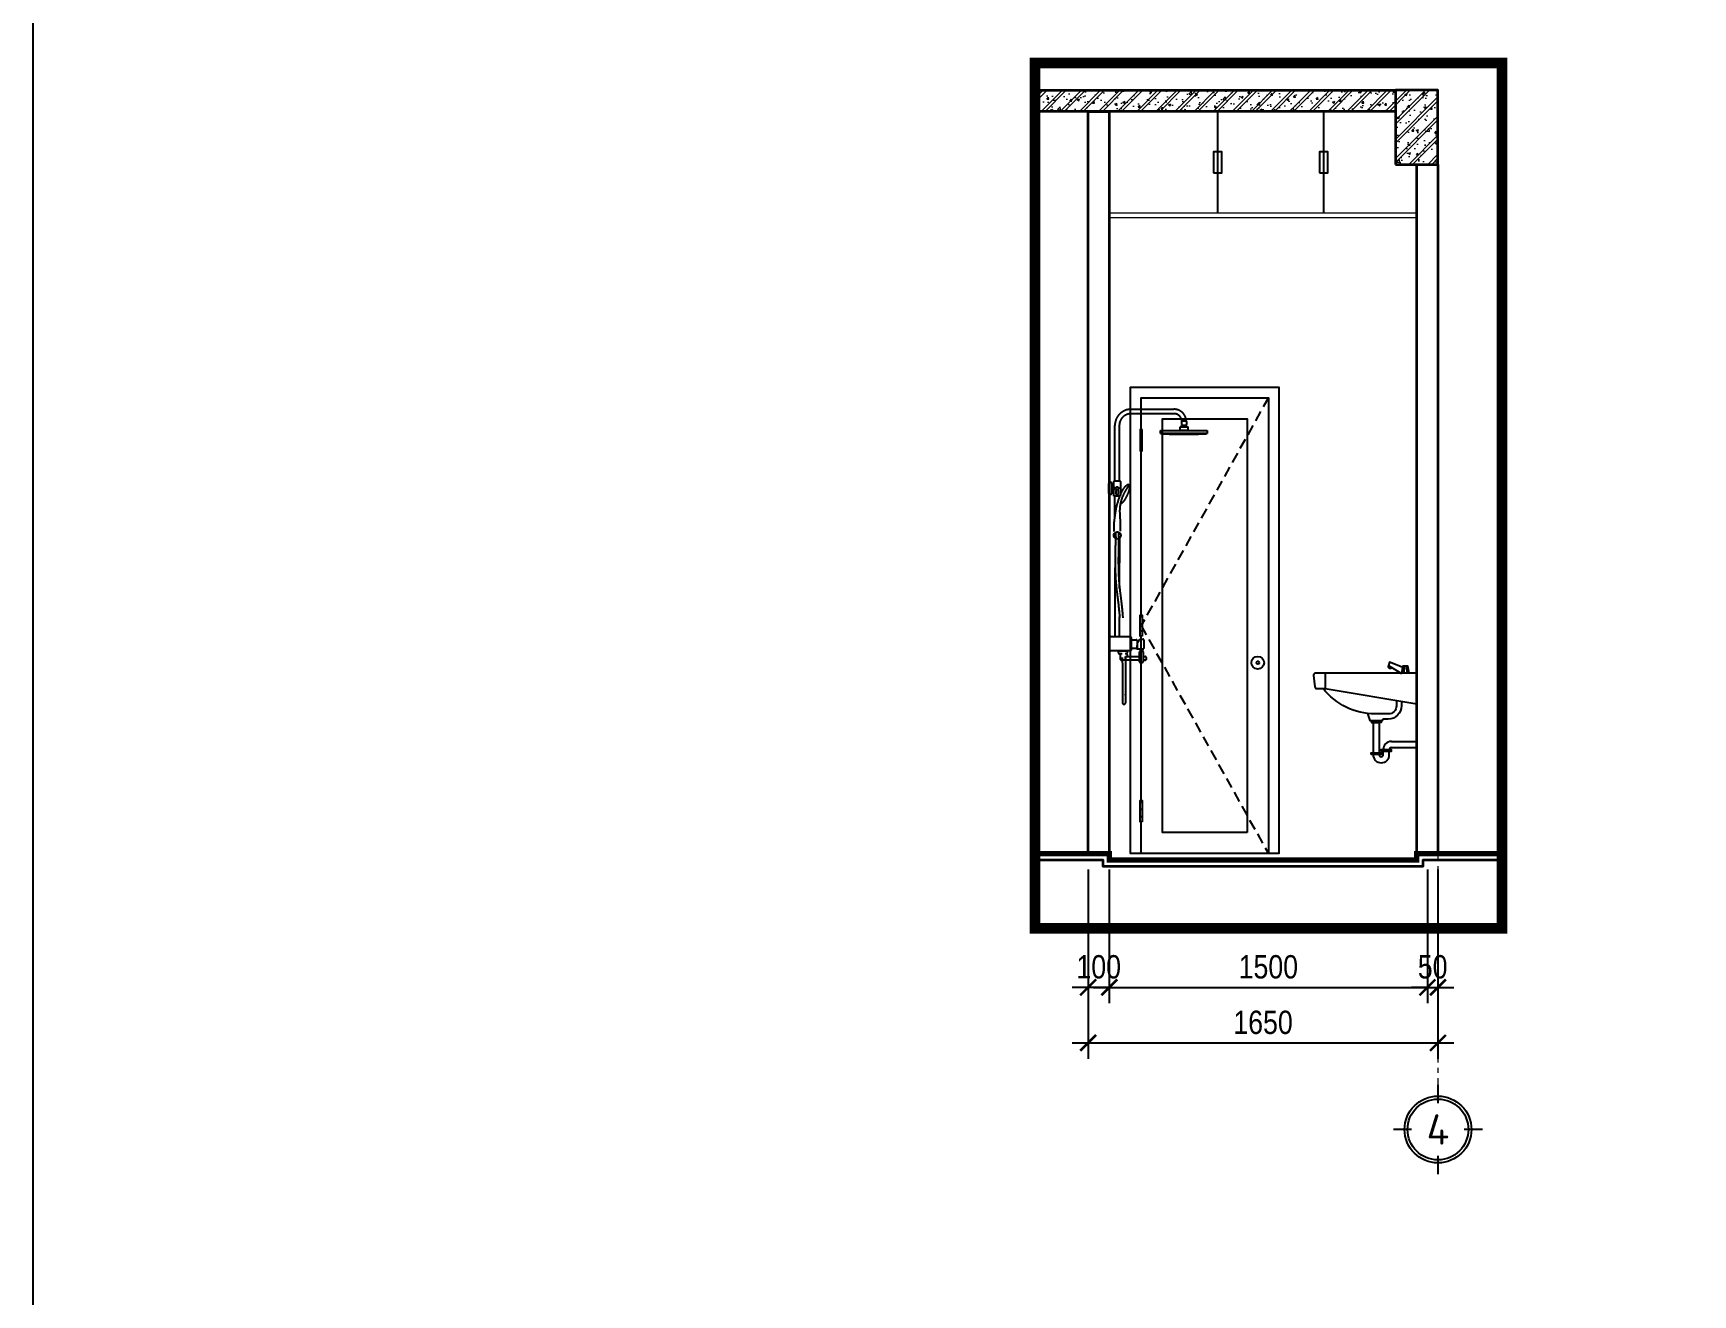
# Model space of a CAD drawing. Header units: inches. Extents: x 236662 to 497023, y -248575 to 81795.
# Drawn here: x 402912 to 410740, y -223548 to -217598 of the extents above; entities that cross this region are included whole.
import ezdxf
from ezdxf.enums import TextEntityAlignment as Align

# ---------------------------------------------------------------- set-up
doc = ezdxf.new("R2010")
doc.units = ezdxf.units.IN
doc.header["$LTSCALE"] = 10
doc.header["$MEASUREMENT"] = 0
for name, pattern in [('ACAD_ISO02W100', [15, 12, -3]), ('CENTER', [2, 1.25, -0.25, 0.25, -0.25]), ('DASHED2', [0.375, 0.25, -0.125]), ('HIDDEN', [0.375, 0.25, -0.125])]:
    doc.linetypes.add(name, pattern=pattern)
for name, color, linetype in [('01. HP_TEXT', 9, 'Continuous'), ('04. HP_CUA', 153, 'Continuous'), ('07. HP_KY HIEU', 43, 'Continuous'), ('08. HP_DIM', 118, 'Continuous'), ('10. HP_VAT DUNG 1', 144, 'Continuous'), ('TEXT', 2, 'Continuous')]:
    doc.layers.add(name, color=color, linetype=linetype)
for name, color, linetype, lineweight in [('02. HP_BE TONG', 1, 'Continuous', 35), ('03. HP_TUONG', 2, 'Continuous', 35), ('05. HP_TRUC', 251, 'CENTER', 5), ('06. HP_THAY 2', 147, 'Continuous', 13), ('09_HP_HATCH', 8, 'Continuous', 5)]:
    doc.layers.add(name, color=color, linetype=linetype, lineweight=lineweight)
doc.styles.add('ISOCP50', font='isocpeur.ttf')
doc.styles.add('text2', font='VHELVCN.TTF')
doc.dimstyles.new('AL-100 (1-50)', dxfattribs={"dimscale": 0.5, "dimtxt": 220, "dimasz": 150, "dimexe": 150, "dimexo": 150, "dimgap": 80, "dimtad": 1, "dimdec": 0, "dimzin": 9, "dimtxsty": 'text2', "dimblk": 'ARCHTICK', "dimcen": 1, "dimdle": 150, "dimclrd": 256, "dimclre": 256, "dimclrt": 7, "dimadec": 0, "dimazin": 0, "dimtfac": 1, "dimtdec": 0, "dimtix": 1, "dimtmove": 2, "dimatfit": 3, "dimldrblk": 'ARCHTICK', "dimfxl": 1, "dimtolj": 1, "dimtzin": 0, "dimlwd": -1, "dimlwe": -1, "dimarcsym": 0})

# ---------------------------------------------------------------- blocks, each defined once
blk = doc.blocks.new('_ArchTick')
at = {"color": 0, "linetype": 'ByBlock', "const_width": 0.15}
blk.add_lwpolyline([(-0.5, -0.5), (0.5, 0.5)], dxfattribs=at)
blk = doc.blocks.new('*D797')
at = {"layer": '08. HP_DIM', "transparency": 16777216}
for p, q in [((407887.8, -221541.7), (407887.8, -222172.8)), ((407987.8, -221737.8), (407987.8, -222172.8)), ((407887.8, -222097.8), (407812.8, -222097.8)), ((407987.8, -222097.8), (407887.8, -222097.8)), ((407987.8, -222097.8), (408062.8, -222097.8))]:
    blk.add_line(p, q, dxfattribs=at)
at = {"layer": 'Defpoints', "color": 0, "transparency": 16777216}
for p in [(407887.8, -221466.7), (407987.8, -221662.8), (407887.8, -222097.8)]:
    blk.add_point(p, dxfattribs=at)
at = {"layer": '08. HP_DIM', "transparency": 16777216, "xscale": 75, "yscale": 75, "zscale": 75}
blk.add_blockref('_ArchTick', (407887.8, -222097.8), dxfattribs=at)
at = {"layer": '08. HP_DIM', "transparency": 16777216, "xscale": 75, "yscale": 75, "zscale": 75, "rotation": 180}
blk.add_blockref('_ArchTick', (407987.8, -222097.8), dxfattribs=at)
at = {"layer": '08. HP_DIM', "color": 7, "transparency": 16777216, "insert": (407937.8, -222001.6), "char_height": 110, "attachment_point": 5, "style": 'text2'}
blk.add_mtext('\\A1;100', dxfattribs=at)
blk = doc.blocks.new('*D798')
at = {"layer": '08. HP_DIM', "transparency": 16777216}
for p, q in [((407987.8, -221541.7), (407987.8, -222172.8)), ((409487.8, -221541.7), (409487.8, -222172.8)), ((407912.8, -222097.8), (409562.8, -222097.8))]:
    blk.add_line(p, q, dxfattribs=at)
at = {"layer": 'Defpoints', "color": 0, "transparency": 16777216}
for p in [(407987.8, -221466.7), (409487.8, -221466.7), (409487.8, -222097.8)]:
    blk.add_point(p, dxfattribs=at)
at = {"layer": '08. HP_DIM', "transparency": 16777216, "xscale": 75, "yscale": 75, "zscale": 75, "rotation": 180}
blk.add_blockref('_ArchTick', (407987.8, -222097.8), dxfattribs=at)
at = {"layer": '08. HP_DIM', "transparency": 16777216, "xscale": 75, "yscale": 75, "zscale": 75}
blk.add_blockref('_ArchTick', (409487.8, -222097.8), dxfattribs=at)
at = {"layer": '08. HP_DIM', "color": 7, "transparency": 16777216, "insert": (408737.8, -222001.6), "char_height": 110, "attachment_point": 5, "style": 'text2'}
blk.add_mtext('\\A1;1500', dxfattribs=at)
blk = doc.blocks.new('*D799')
at = {"layer": '08. HP_DIM', "transparency": 16777216}
for p, q in [((409487.8, -221541.7), (409487.8, -222172.8)), ((409537.8, -221737.8), (409537.8, -222172.8)), ((409487.8, -222097.8), (409412.8, -222097.8)), ((409487.8, -222097.8), (409537.8, -222097.8)), ((409537.8, -222097.8), (409612.8, -222097.8))]:
    blk.add_line(p, q, dxfattribs=at)
at = {"layer": 'Defpoints', "color": 0, "transparency": 16777216}
for p in [(409487.8, -221466.7), (409537.8, -221662.8), (409537.8, -222097.8)]:
    blk.add_point(p, dxfattribs=at)
at = {"layer": '08. HP_DIM', "transparency": 16777216, "xscale": 75, "yscale": 75, "zscale": 75}
blk.add_blockref('_ArchTick', (409487.8, -222097.8), dxfattribs=at)
at = {"layer": '08. HP_DIM', "transparency": 16777216, "xscale": 75, "yscale": 75, "zscale": 75, "rotation": 180}
blk.add_blockref('_ArchTick', (409537.8, -222097.8), dxfattribs=at)
at = {"layer": '08. HP_DIM', "color": 7, "transparency": 16777216, "insert": (409512.8, -222001.6), "char_height": 110, "attachment_point": 5, "style": 'text2'}
blk.add_mtext('\\A1;50', dxfattribs=at)
blk = doc.blocks.new('*D800')
at = {"layer": '08. HP_DIM', "transparency": 16777216}
for p, q in [((407887.8, -221541.7), (407887.8, -222434.7)), ((409537.8, -221541.7), (409537.8, -222434.7)), ((407812.8, -222359.7), (409612.8, -222359.7))]:
    blk.add_line(p, q, dxfattribs=at)
at = {"layer": 'Defpoints', "color": 0, "transparency": 16777216}
for p in [(407887.8, -221466.7), (409537.8, -221466.7), (409537.8, -222359.7)]:
    blk.add_point(p, dxfattribs=at)
at = {"layer": '08. HP_DIM', "transparency": 16777216, "xscale": 75, "yscale": 75, "zscale": 75, "rotation": 180}
blk.add_blockref('_ArchTick', (407887.8, -222359.7), dxfattribs=at)
at = {"layer": '08. HP_DIM', "transparency": 16777216, "xscale": 75, "yscale": 75, "zscale": 75}
blk.add_blockref('_ArchTick', (409537.8, -222359.7), dxfattribs=at)
at = {"layer": '08. HP_DIM', "color": 7, "transparency": 16777216, "insert": (408712.8, -222263.5), "char_height": 110, "attachment_point": 5, "style": 'text2'}
blk.add_mtext('\\A1;1650', dxfattribs=at)
blk = doc.blocks.new('*U310')
at = {"ltscale": 20}
h = blk.add_hatch(dxfattribs=at)
h.set_pattern_fill('_USER', color=8, scale=34, angle=32.99202, style=0, pattern_type=0)
h.set_pattern_definition([(180, (55, 2000), (2e-12, -34), [])])
h.paths.add_polyline_path([(55, 2000), (45, 2000), (45, 1900), (55, 1900)])
h = blk.add_hatch(dxfattribs=at)
h.set_pattern_fill('_USER', color=8, scale=34, angle=32.99202, style=0, pattern_type=0)
h.set_pattern_definition([(180, (55, 1025), (4e-12, 34), [])])
h.paths.add_polyline_path([(55, 1025), (45, 1025), (45, 1125), (55, 1125)])
h = blk.add_hatch(dxfattribs=at)
h.set_pattern_fill('_USER', color=8, scale=34, angle=32.99202, style=0, pattern_type=0)
h.set_pattern_definition([(180, (55, 150), (4e-12, 34), [])])
h.paths.add_polyline_path([(55, 150), (45, 150), (45, 250), (55, 250)])
for points in [[(50, 0), (0, 0), (0, 2200), (700, 2200), (700, 0), (650, 0)], [(50, 2000), (50, 2150), (650, 2150), (650, 0), (50, 0), (50, 150)], [(50, 1125), (50, 1900)], [(50, 250), (50, 1025)]]:
    blk.add_lwpolyline(points)
at = {"color": 8, "linetype": 'HIDDEN', "ltscale": 20}
blk.add_lwpolyline([(650, 2150), (50, 1075), (650, 0)], dxfattribs=at)
for points in [[(550, 100), (150, 100), (150, 2050), (550, 2050)], [(55, 2000), (45, 2000), (45, 1900), (55, 1900)], [(55, 1025), (45, 1025), (45, 1125), (55, 1125)], [(55, 150), (45, 150), (45, 250), (55, 250)]]:
    blk.add_lwpolyline(points, close=True)
for radius in [30, 7]:
    blk.add_circle((600, 900), radius)
blk = doc.blocks.new('grid test1')
at = {"ltscale": 20}
for p, q in [((0, 440), (0, 260)), ((-260, 0), (-440, 0)), ((440, 0), (260, 0)), ((0, -260), (0, -440))]:
    blk.add_line(p, q, dxfattribs=at)
at = {"color": 251, "ltscale": 20, "true_color": 0x636466}
for radius in [330, 300]:
    blk.add_circle((0, 0), radius, dxfattribs=at)
at = {"layer": '01. HP_TEXT', "color": 2, "ltscale": 20, "true_color": 0xf1eb1f, "style": 'ISOCP50'}
blk.add_attdef('GRID', text='', height=300, dxfattribs=at).set_placement((-37, 0), align=Align.MIDDLE_CENTER)
blk = doc.blocks.new('LAVABO1S')
at = {"linetype": 'Continuous'}
for p, q in [((-0.613, 8.355), (-0.642, 8.007)), ((-0.513, 8.355), (-0.484, 8.01)), ((-4.5, 8.003), (-4.5, 7.253)), ((-2.15, 5.676), (-2.15, 4.003)), ((-1.85, 5.676), (-1.85, 4.003)), ((-1.65, 4.003), (-1.65, 4.253)), ((-1.35, 4.003), (-1.35, 4.253)), ((-1.25, 4.653), (0, 4.653)), ((-1.25, 4.353), (0, 4.353))]:
    blk.add_line(p, q, dxfattribs=at)
for points in [[(-0.711, 8.299), (-1.34, 8.551), (-1.398, 8.391), (-0.755, 8.001)], [(-0.381, 8.012), (-0.438, 8.355), (-0.688, 8.355), (-0.746, 8.005)], [(-2.423, 6.027), (-2.304, 5.676), (-1.679, 5.676), (-1.66, 5.759)], [(-2.234, 5.675), (-2.234, 5.586), (-1.888, 5.586)], [(-1.753, 5.675), (-1.753, 5.586), (-2.099, 5.586)]]:
    blk.add_lwpolyline(points, dxfattribs=at)
for points in [[(0, 8.003), (-4.986, 8.003, 0.453592), (-5.085, 7.889), (-5.012, 7.339, 0.375902), (-4.912, 7.253), (-4.5, 7.253), (0, 6.503)], [(-1, 6.669), (-1, 6.403, -0.414214), (-1.4, 6.003), (-2.052, 6.003, -0.231669), (-4.6, 7.253, 1.552799)], [(-0.75, 6.628), (-0.75, 6.403, -0.414214), (-1.4, 5.753), (-1.661, 5.753, -0.02028)]]:
    blk.add_lwpolyline(points, format="xyb", dxfattribs=at)
for points in [[(-2.25, 4.003), (-2.25, 4.099), (-1.756, 4.099), (-1.756, 4.003)], [(-1.745, 4.158), (-1.745, 4.254), (-1.252, 4.254), (-1.252, 4.158)]]:
    blk.add_lwpolyline(points, close=True, dxfattribs=at)
for centre, radius, start, end in [((-1.305, 8.35), 0.101, 156.51961, 319.26806), ((-1.25, 4.253), 0.4, 90, 180), ((-1.25, 4.253), 0.1, 90, 180), ((-1.75, 4.003), 0.4, 180, 0), ((-1.75, 4.003), 0.1, 180, 0)]:
    blk.add_arc(centre, radius, start, end, dxfattribs=at)
blk = doc.blocks.new('ÁDASDASDAA')
at = {"layer": '10. HP_VAT DUNG 1', "linetype": 'DASHED2', "ltscale": 150}
for p, q in [((46.9, 1023), (46.9, 760.4)), ((363.3, 1044.3), (342.4, 1044.3)), ((338.9, 982), (362.2, 982)), ((-1.9, 703.1), (-1.9, 750.7)), ((1.8, 754.5), (7.8, 754.5)), ((11.5, 750.7), (11.5, 703.1)), ((11.5, 739.2), (14.3, 739.2)), ((14.3, 713.7), (11.5, 713.7)), ((16.2, 737.3), (16.2, 715.5)), ((16.2, 735.1), (20.8, 735.1)), ((16.2, 720.1), (20.8, 720.1)), ((20.5, 735.1), (20.5, 759)), ((20.5, 690.9), (20.5, 720.1)), ((24.2, 762.8), (49.2, 762.8)), ((24.6, 731.3), (24.6, 723.8)), ((32, 700), (32, 717.3)), ((35.7, 721), (37.9, 721)), ((41.7, 717.3), (41.7, 700)), ((53, 759), (53, 694.6)), ((7.8, 699.4), (1.8, 699.4)), ((49.2, 690.9), (20.5, 690.9)), ((37.9, 696.2), (35.7, 696.2)), ((46.9, 690.9), (46.9, 681.1)), ((31.1, 497.6), (31.1, 512.5)), ((45.2, 497.6), (45.2, 512.5)), ((48.4, 255.9), (48.9, 493.5)), ((27, 28.3), (27.7, 352.7)), ((47.9, 28.2), (48.1, 121.2)), ((0, -32.1), (0, 20.8)), ((0, -20.8), (0, 0)), ((7.5, 28.3), (97.5, 28.3)), ((105, -32.1), (105, 20.8)), ((105, 12.9), (127.3, 12.9)), ((131, 9.1), (131, -24.8)), ((144.2, 15.3), (159, 15.2)), ((162.8, 11.5), (162.8, -27.2)), ((97.5, -39.6), (7.5, -39.6)), ((43.4, -39.6), (84, -39.6)), ((43.4, -49.4), (43.4, -39.6)), ((60, -53.1), (47.1, -53.1)), ((52.5, -39.6), (84, -39.6)), ((52.5, -79.5), (52.5, -53.1)), ((80.3, -53.1), (75, -53.1)), ((75.5, -66.6), (142.1, -66.6)), ((75.5, -83.3), (75.5, -66.6)), ((84, -39.6), (84, -49.4)), ((84, -56.9), (84, -66.6)), ((127.3, -28.5), (105, -28.5)), ((131.1, -27.2), (131.1, -14.6)), ((159, -30.9), (134.9, -30.9)), ((142.1, -90.4), (142.1, -44.1)), ((145.8, -40.3), (155.8, -40.3)), ((159.6, -44.1), (159.6, -90.4)), ((159.6, -66.6), (170.7, -66.6)), ((174.5, -70.4), (174.5, -79.5)), ((84, -83.3), (56.2, -83.3)), ((142.1, -83.3), (75.5, -83.3)), ((155.8, -94.1), (145.8, -94.1)), ((170.7, -83.3), (159.6, -83.3)), ((61.7, -247.8), (61.7, -284.1)), ((69.2, -291.6), (69.2, -291.6)), ((76.7, -243.8), (76.7, -284.1))]:
    blk.add_line(p, q, dxfattribs=at)
blk.add_lwpolyline([(103, 1100.1), (305, 1100.1, -0.414214), (363.4, 1041.7), (363.4, 1027.8, -0.414214), (359.6, 1024.1), (346.1, 1024.1, -0.414214), (342.4, 1027.8), (342.4, 1041.7, 0.414214), (305, 1079.1), (103, 1079.1)], format="xyb", dxfattribs=at)
for points in [[(26, 761.8), (26, 1023.9)], [(26, 588.8), (26, 691.8)]]:
    blk.add_lwpolyline(points, dxfattribs=at)
for points in [[(333.9, 1017.7), (370.8, 1017.7), (370.8, 999.4), (333.9, 999.4)], [(240.9, 999.4), (461.5, 999.4), (461.5, 985.1), (240.9, 985.1)], [(146.9, -30.9), (155.9, -30.9), (155.9, -40.3), (146.9, -40.3)]]:
    blk.add_lwpolyline(points, close=True, dxfattribs=at)
for centre, radius in [((36.8, 727.6), 6.6), ((37.3, 505.1), 16.4)]:
    blk.add_circle(centre, radius, dxfattribs=at)
for centre, radius, start, end in [((103, 1023), 77.1, 90, 180), ((103, 1023), 56.1, 90, 180), ((351.2, 3003.8), 2021.7, 266.87298, 273.12702), ((1.8, 750.7), 3.74, 90, 180), ((7.8, 750.7), 3.74, 0, 90), ((14.3, 737.3), 1.87, 0, 90), ((14.3, 715.5), 1.87, 270, 0), ((24.2, 759), 3.74, 90, 180), ((20.8, 731.3), 3.74, 0, 90), ((20.8, 723.8), 3.74, 270, 0), ((35.7, 717.3), 3.74, 90, 180), ((37.9, 717.3), 3.74, 0, 90), ((49.2, 759), 3.74, 0, 90), ((1.8, 703.1), 3.74, 180, 270), ((7.8, 703.1), 3.74, 270, 0), ((35.7, 700), 3.74, 180, 270), ((37.9, 700), 3.74, 270, 0), ((49.2, 694.6), 3.74, 270, 0), ((7.5, 20.8), 7.48, 90, 180), ((97.5, 20.8), 7.48, 0, 90), ((127.3, 9.1), 3.74, 0, 90), ((159, 11.5), 3.74, 0, 89.96096), ((7.5, -32.1), 7.48, 180, 270), ((47.1, -49.4), 3.74, 180, 270), ((80.3, -49.4), 3.74, 270, 0), ((80.3, -56.9), 3.74, 0, 90), ((97.5, -32.1), 7.48, 270, 0), ((127.3, -24.8), 3.74, 270, 0), ((134.9, -27.2), 3.74, 180, 270), ((145.8, -44.1), 3.74, 90, 180), ((155.8, -44.1), 3.74, 0, 90), ((159, -27.2), 3.74, 270, 0), ((170.7, -70.4), 3.74, 0, 90), ((56.2, -79.5), 3.74, 180, 270), ((145.8, -90.4), 3.74, 180, 270), ((155.8, -90.4), 3.74, 270, 0), ((170.7, -79.5), 3.74, 270, 0), ((69.2, -284.1), 7.48, 180, 270), ((69.2, -284.1), 7.48, 270, 0)]:
    blk.add_arc(centre, radius, start, end, dxfattribs=at)
for points, knots in [([(344.1, 1024.1), (343.5, 1022.7), (341.8, 1018.5), (337, 1018), (333.9, 1017.7)], [0, 0, 0, 0, 4.412344, 12.88897, 12.88897, 12.88897, 12.88897]), ([(360.6, 1024.1), (361.2, 1022.7), (362.9, 1018.5), (367.7, 1018), (370.8, 1017.7)], [0, 0, 0, 0, 4.412344, 12.88897, 12.88897, 12.88897, 12.88897]), ([(23.2, 523), (22.8, 530.4), (22, 547.3), (24, 577.5), (28.8, 607.6), (33, 636), (41.5, 666.6), (53.1, 699.5), (68.3, 730.9), (82.1, 742.2), (87.2, 746.3)], [0, 0, 0, 0, 22.364841, 50.62886, 90.689566, 113.7327, 136.66556, 185.691238, 219.104465, 238.695602, 238.695602, 238.695602, 238.695602]), ([(90.8, 739.6), (87.1, 734.2), (76.4, 718.5), (62.2, 691.3), (53.6, 664.3), (45.3, 617.9), (53.2, 573.2), (51, 533.2), (50.5, 524.4)], [0, 0, 0, 0, 19.821192, 56.980666, 91.588605, 104.347309, 197.910757, 224.472979, 224.472979, 224.472979, 224.472979]), ([(87.2, 746.3), (89.2, 745.9), (95.2, 744.4), (94.8, 730.3), (93.1, 713.9), (82.8, 693.1), (73.3, 673.4), (62.2, 659), (54.5, 653.6), (51.3, 651.3)], [0, 0, 0, 0, 5.679087, 17.00309, 34.212097, 58.674032, 84.163668, 100.472701, 112.254783, 112.254783, 112.254783, 112.254783]), ([(29.2, 490.8), (28.2, 450.1), (26.3, 375.6), (29.6, 281.5), (38.9, 211.5), (46.4, 148.3), (51, 81.7), (58.4, -3.8), (62.5, -112.4), (62, -198.3), (61.7, -247.8)], [0, 0, 0, 0, 122.223915, 223.577142, 281.946964, 334.080615, 414.34135, 482.079347, 591.673085, 740.018926, 740.018926, 740.018926, 740.018926]), ([(31.1, 512.5), (30.9, 513.7), (30.4, 516.1), (28.3, 517.4), (27.3, 518.1)], [0, 0, 0, 0, 3.348746, 7.030401, 7.030401, 7.030401, 7.030401]), ([(31.1, 497.6), (30.9, 496.5), (30.4, 494.1), (28.3, 492.8), (27.3, 492.1)], [0, 0, 0, 0, 3.348746, 7.030401, 7.030401, 7.030401, 7.030401]), ([(44.1, 490.4), (43.6, 469.5), (43.1, 448.7), (42.6, 415.2), (42.4, 402.6), (42.4, 381.8), (42.4, 373.5), (42.6, 357), (42.7, 348.8), (43.3, 324.1), (44.1, 307.7), (45.7, 284.6), (46.2, 277.8), (47.1, 268.8), (47.3, 266.5), (47.8, 261.9), (48, 259.5), (48.8, 252.6), (49.3, 247.9), (51, 233.9), (52.2, 224.6), (53.8, 211.9), (54.2, 208.6), (55, 202.1), (55.4, 198.8), (56.6, 189), (57.3, 182.5), (58.6, 170.7), (59.2, 165.5), (60, 157.5), (60.3, 154.7), (60.8, 149.1), (61, 146.2), (61.8, 137.8), (62.3, 132.2), (63.6, 115.4), (64.5, 104.2), (65.6, 89.3), (65.9, 85.6), (66.4, 79.1), (66.6, 76.4), (67, 70.9), (67.3, 68.1), (67.9, 59.8), (68.4, 54.3), (69.7, 37.6), (70.6, 26.5), (71.6, 11.6), (71.9, 7.8), (72.4, 0.3), (72.6, -3.5), (73.3, -14.9), (73.7, -22.4), (74.7, -45.1), (75.3, -60.2), (76.4, -98.3), (76.7, -121.4), (77.1, -167.4), (77, -190.4), (76.8, -236.5), (76.5, -259.6), (76.7, -243.8)], [0, 0, 0, 0, 167.623842, 167.623842, 269.288906, 269.288906, 335.942574, 335.942574, 402.596242, 402.596242, 535.903578, 535.903578, 591.115144, 591.115144, 610.088371, 610.088371, 629.061598, 629.061598, 667.008052, 667.008052, 742.900961, 742.900961, 769.149431, 769.149431, 795.397901, 795.397901, 847.894842, 847.894842, 889.429331, 889.429331, 911.858109, 911.858109, 934.286887, 934.286887, 979.144444, 979.144444, 1068.859557, 1068.859557, 1098.828686, 1098.828686, 1121.082469, 1121.082469, 1143.336253, 1143.336253, 1187.84382, 1187.84382, 1276.858955, 1276.858955, 1306.966026, 1306.966026, 1337.073098, 1337.073098, 1397.287241, 1397.287241, 1517.715527, 1517.715527, 1701.519191, 1701.519191, 1885.322854, 1885.322854, 2070.350351, 2070.350351, 2070.350351, 2070.350351]), ([(45.2, 512.5), (45.4, 513.7), (45.9, 516.1), (47.9, 517.4), (49, 518.1)], [0, 0, 0, 0, 3.348746, 7.030401, 7.030401, 7.030401, 7.030401]), ([(45.2, 497.6), (45.3, 496.4), (45.6, 494.1), (47.9, 493.7), (48.9, 493.5)], [0, 0, 0, 0, 3.348746, 6.223772, 6.223772, 6.223772, 6.223772]), ([(133.2, 2.7), (135.2, 2.8), (138.9, 3), (138.5, 9.3), (141.2, 12.9), (143.5, 14.7), (144.2, 15.3)], [0, 0, 0, 0, 5.042369, 9.315869, 15.551203, 18.197125, 18.197125, 18.197125, 18.197125])]:
    blk.add_open_spline(points, degree=3, knots=knots, dxfattribs=at)

msp = doc.modelspace()

# ---------------------------------------------------------------- hatches: boundary and pattern name
at = {"layer": '09_HP_HATCH'}
h = msp.add_hatch(dxfattribs=at)
h.set_pattern_fill('CHAU-01', color=256, scale=15, pattern_type=2)
h.set_pattern_definition([(50, (100123.265, -27595.76), (107.589027, -9.41282), [11.25, -123.75]), (355, (100123.26, -27595.76), (-20.8127, 112.82882), [9, -99]), (100.4514, (100132.23, -27596.54), (86.776407, 103.41593), [9.56103, -105.171317]), (46.1842, (100123.26, -27565.76), (160.086157, -24.82785), [16.875, -185.625]), (96.6356, (100136.6, -27567.83), (140.199406, 146.11768), [14.34154, -157.75695]), (351.1842, (100123.26, -27565.76), (140.19929, 146.11779), [13.5, -148.5]), (21, (100138.265, -27573.26), (89.536058, -60.392834), [11.25, -123.75]), (326, (100138.26, -27573.26), (36.4973, 108.772507), [9, -99]), (71.4514, (100145.73, -27578.29), (126.033394, 48.379575), [9.56103, -105.171317]), (37.5, (100123.265, -27595.757), (1.8239783, 49.934078), [0, -97.8, 0, -100.5, 0, -99.375]), (7.5, (100123.265, -27595.757), (39.460431, 59.161757), [0, -57.3, 0, -95.55, 0, -37.875]), (327.5, (100089.815, -27595.757), (80.0733654, -3.3832308), [0, -37.5, 0, -117, 0, -155.25]), (317.5, (100074.815, -27595.76), (87.477925, 15.015747), [0, -48.75, 0, -77.7, 0, -110.25]), (45, (100123.265, -27595.76), (-45.078057, 45.078057), []), (45, (100123.265, -27577.38), (-45.078057, 45.078057), [])])
h.paths.add_polyline_path([(407637.8, -217866.7), (409337.8, -217866.7), (409337.8, -217966.7), (407637.8, -217966.7)])
h.paths.add_polyline_path([(409337.8, -218216.7), (409537.8, -218216.7), (409537.8, -217866.7), (409337.8, -217866.7)])

# ---------------------------------------------------------------- linework, layer by layer
msp.add_lwpolyline([(402912.4, -172693.2), (497022.9, -172693.2), (497022.9, -235116.6), (402912.4, -235116.6)], close=True)
at = {"layer": '02. HP_BE TONG'}
for points in [[(407637.8, -217866.7), (409337.8, -217866.7), (409337.8, -217966.7), (407637.8, -217966.7)], [(409337.8, -218216.7), (409537.8, -218216.7), (409537.8, -217866.7), (409337.8, -217866.7)]]:
    msp.add_lwpolyline(points, close=True, dxfattribs=at)
at = {"layer": '02. HP_BE TONG', "const_width": 25}
msp.add_lwpolyline([(407637.8, -221466.7), (407987.8, -221466.7), (407987.8, -221496.7), (409437.8, -221496.7), (409437.8, -221466.7), (409839.2, -221466.7)], dxfattribs=at)
at = {"layer": '02. HP_BE TONG'}
msp.add_lwpolyline([(407637.8, -221496.7), (407957.8, -221496.7), (407957.8, -221526.7), (409467.8, -221526.7), (409467.8, -221496.7), (409839.2, -221496.7)], dxfattribs=at)
at = {"layer": '03. HP_TUONG'}
for points in [[(407887.8, -217966.7), (407987.8, -217966.7), (407987.8, -221466.7), (407887.8, -221466.7)], [(409437.8, -218216.7), (409537.8, -218216.7), (409537.8, -221466.7), (409437.8, -221466.7)]]:
    msp.add_lwpolyline(points, close=True, dxfattribs=at)
at = {"layer": '05. HP_TRUC', "ltscale": 10}
msp.add_line((409537.8, -218126.7), (409537.8, -222557.9), dxfattribs=at)
at = {"layer": '06. HP_THAY 2'}
msp.add_lwpolyline([(407987.8, -218467), (409437.8, -218467), (409437.8, -218447), (407987.8, -218447)], close=True, dxfattribs=at)
at = {"layer": '07. HP_KY HIEU'}
for p, q in [((408498.8, -218447), (408498.8, -217966.7)), ((408998.8, -218447), (408998.8, -217966.7))]:
    msp.add_line(p, q, dxfattribs=at)
at = {"layer": '07. HP_KY HIEU', "linetype": 'ACAD_ISO02W100', "ltscale": 5, "const_width": 50}
msp.add_lwpolyline([(407637.8, -217738.2), (409839.2, -217738.2), (409839.2, -221819.4), (407637.8, -221819.4)], close=True, dxfattribs=at)
at = {"layer": '07. HP_KY HIEU'}
for points in [[(408478.8, -218256.9), (408518.8, -218256.9), (408518.8, -218156.9), (408478.8, -218156.9)], [(408978.8, -218256.9), (409018.8, -218256.9), (409018.8, -218156.9), (408978.8, -218156.9)]]:
    msp.add_lwpolyline(points, close=True, dxfattribs=at)

# ---------------------------------------------------------------- block references
at = {"layer": '04. HP_CUA'}
msp.add_blockref('*U310', (408087.8, -221466.7), dxfattribs=at)
at = {"layer": '06. HP_THAY 2'}
msp.add_blockref('ÁDASDASDAA', (407987.8, -220471.3), dxfattribs=at)
at = {"layer": '07. HP_KY HIEU', "ltscale": 20}
ref = msp.add_blockref('grid test1', (409537.8, -222768.1), dxfattribs=dict(at, xscale=0.477750000078231, yscale=0.477750000078231, zscale=0.477750000078231))
ref.add_attrib('GRID', '4', dxfattribs={"layer": 'TEXT', "ltscale": 20, "height": 143.3, "style": 'ISOCP50'}).set_placement((409537.8, -222768.1), align=Align.MIDDLE_CENTER)
at = {"layer": '10. HP_VAT DUNG 1', "xscale": 95.88117708830394, "yscale": 95.88117708830394, "zscale": 95.88117708830394}
msp.add_blockref('LAVABO1S', (409437.8, -221384), dxfattribs=at)

# ---------------------------------------------------------------- dimensions: what is measured, and where the dimension line sits
at = {"layer": '08. HP_DIM'}
for base, p1, p2, picture, middle in [((407887.8, -222097.8), (407987.8, -221662.8), (407887.8, -221466.7), '*D797', (407937.8, -222001.6)), ((409537.8, -222359.7), (407887.8, -221466.7), (409537.8, -221466.7), '*D800', (408712.8, -222263.5)), ((409487.8, -222097.8), (407987.8, -221466.7), (409487.8, -221466.7), '*D798', (408737.8, -222001.6)), ((409537.8, -222097.8), (409487.8, -221466.7), (409537.8, -221662.8), '*D799', (409512.8, -222001.6))]:
    dim = msp.add_linear_dim(base=base, p1=p1, p2=p2, dimstyle='AL-100 (1-50)', dxfattribs=at)
    dim.commit()
    dim.dimension.update_dxf_attribs({"geometry": picture, "text_midpoint": middle})

doc.saveas('drawing.dxf')
